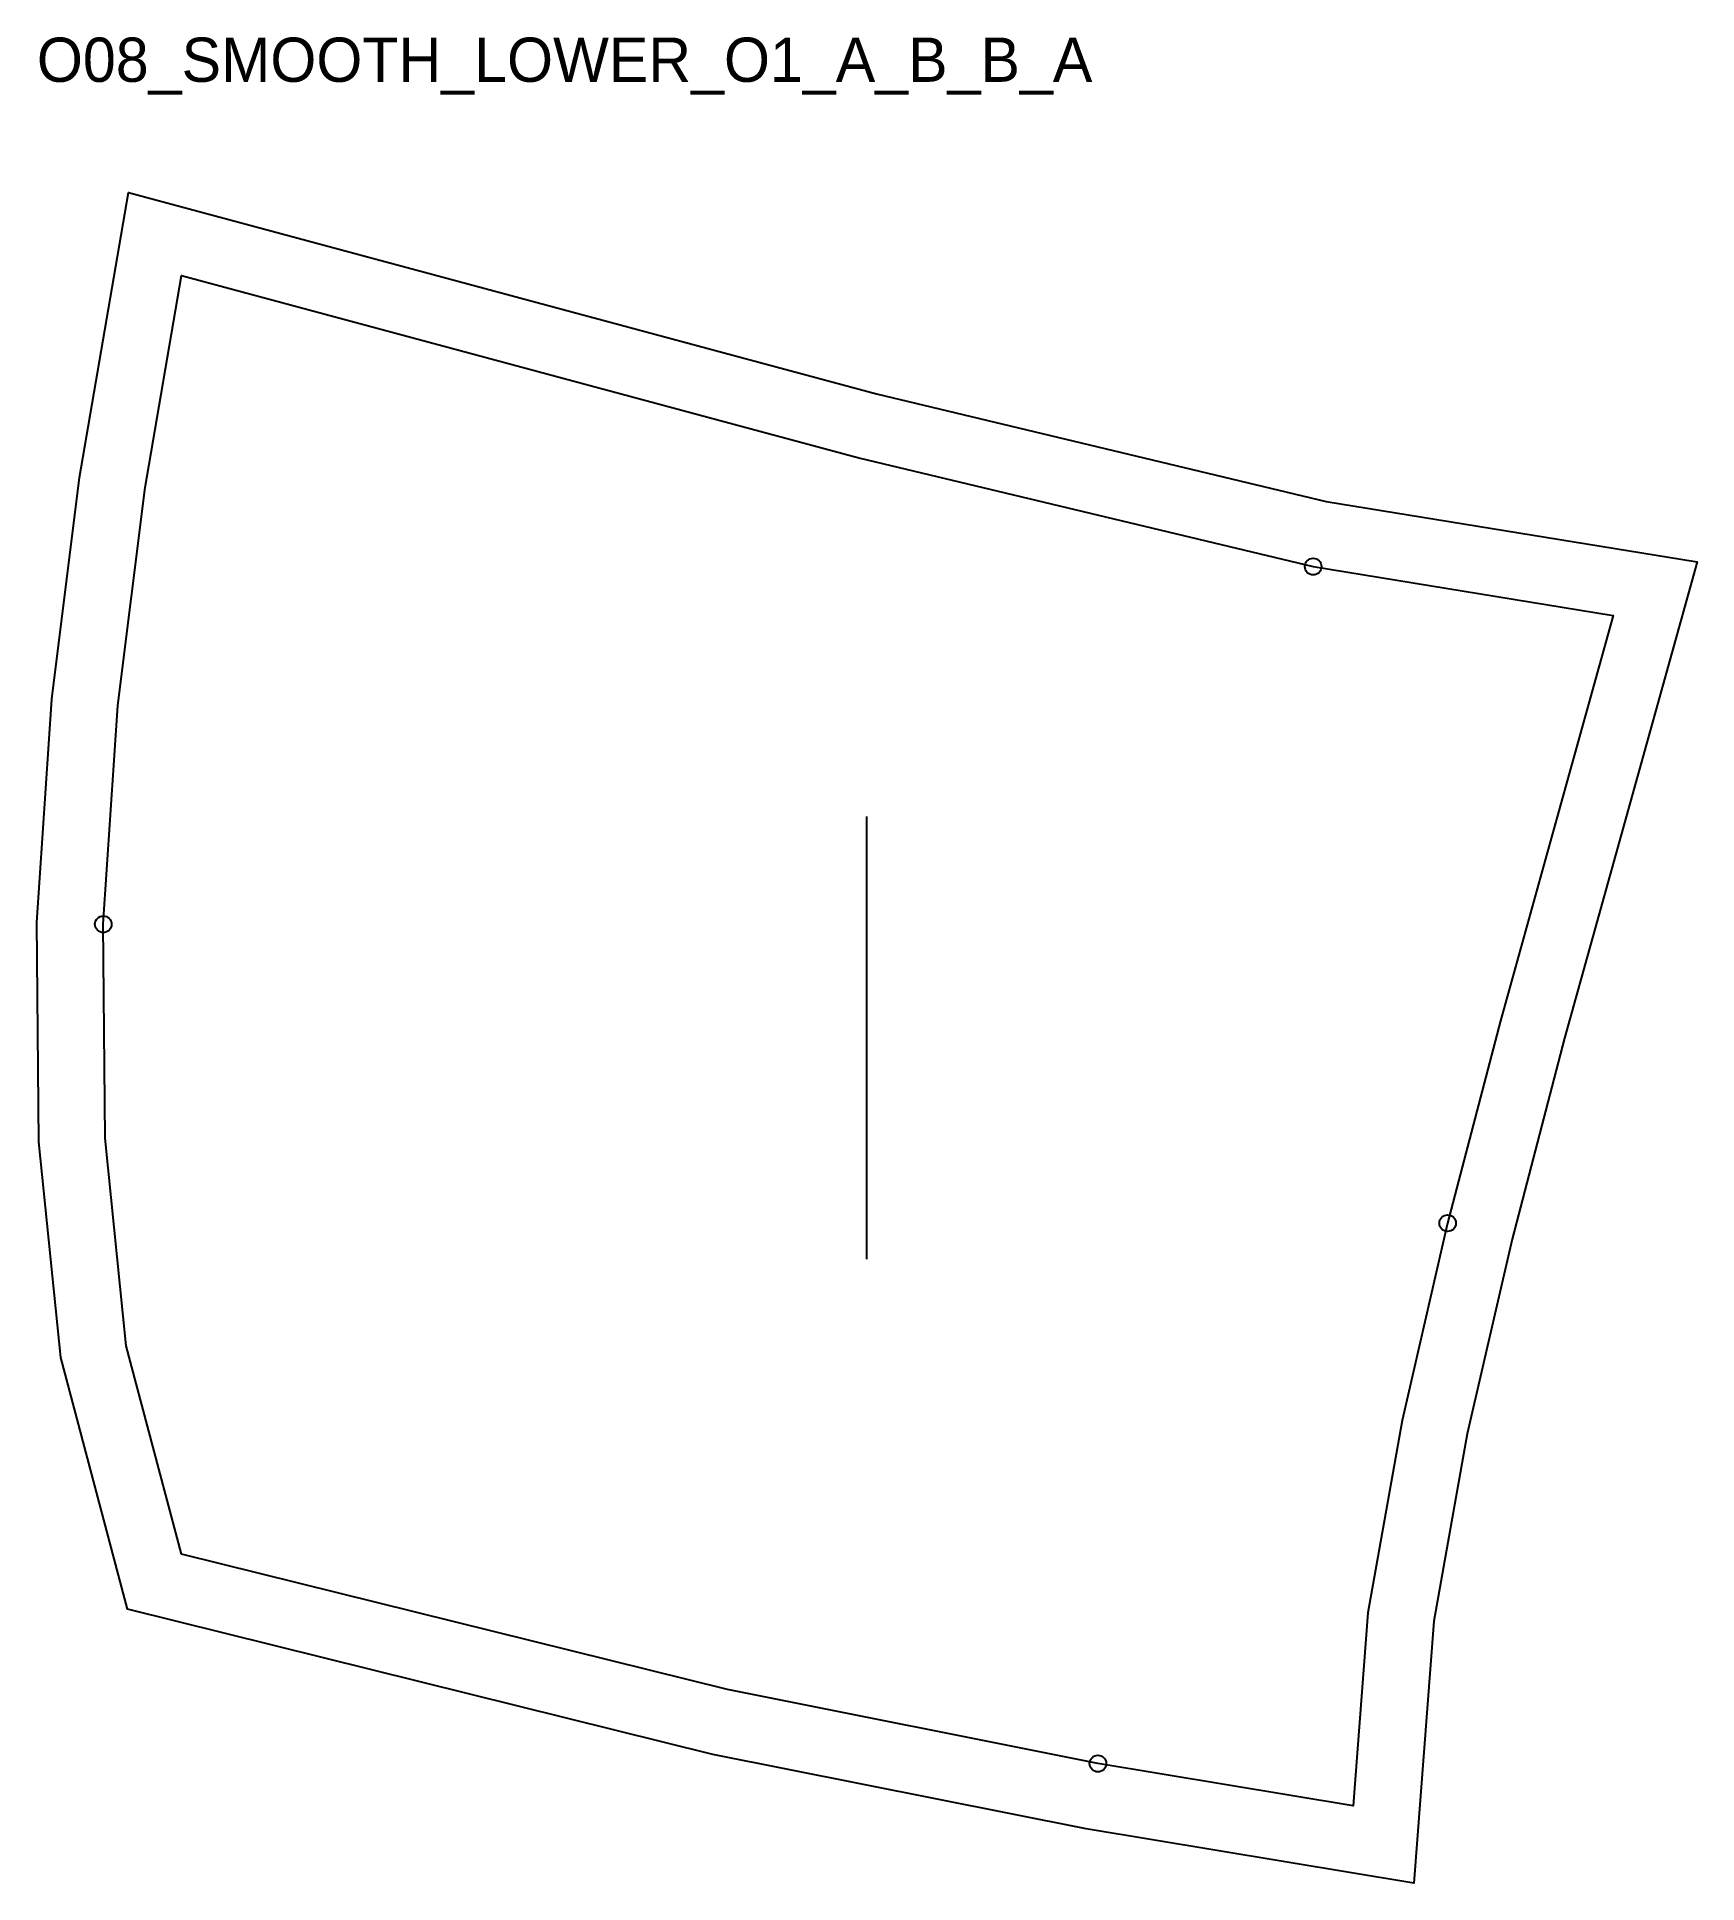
# Model space of a CAD drawing. Header units: millimetres. Extents: x -26 to 274, y -59 to 274.
import ezdxf

# ---------------------------------------------------------------- set-up
doc = ezdxf.new("R2010")
doc.units = ezdxf.units.MM
for name, color, linetype in [('CUT', 1, 'Continuous'), ('GRAIN', 3, 'Continuous'), ('ID', 7, 'Continuous'), ('NOTCH', 2, 'Continuous'), ('SEAM', 5, 'Continuous')]:
    doc.layers.add(name, color=color, linetype=linetype)

msp = doc.modelspace()

# ---------------------------------------------------------------- linework, layer by layer
at = {"layer": 'CUT'}
msp.add_lwpolyline([(-9.78, -9.94), (-21.84, 35.53), (-25.82, 74.51), (-26.16, 114.2), (-23.45, 154.52), (-18.45, 194.58), (-9.6, 246.12), (125.69, 209.75), (206.99, 190.29), (274.06, 179.34), (260.34, 130.04), (250.11, 93.27), (240.6, 56.96), (232.48, 21.76), (226.46, -12.08), (222.86, -59.44), (163.56, -49.65), (96.08, -36.19), (-9.78, -9.94)], close=True, dxfattribs=at)
at = {"layer": 'GRAIN'}
msp.add_line((123.95, 53.34), (123.95, 133.34), dxfattribs=at)
at = {"layer": 'NOTCH'}
for centre in [(204.63, 178.51), (-14.16, 113.85), (228.95, 59.83), (165.71, -37.84)]:
    msp.add_circle(centre, 1.5, dxfattribs=at)
at = {"layer": 'SEAM'}
msp.add_lwpolyline([(0, 0), (-10, 37.69), (-13.83, 75.17), (-14.16, 113.85), (-11.5, 153.37), (-6.58, 192.82), (0, 231.12), (122.73, 198.12), (204.63, 178.51), (258.91, 169.66), (248.78, 133.26), (238.53, 96.4), (228.95, 59.83), (220.72, 24.16), (214.54, -10.57), (211.89, -45.47), (165.71, -37.84), (98.7, -24.47)], close=True, dxfattribs=at)

# ---------------------------------------------------------------- texts
at = {"layer": 'ID'}
msp.add_text('O08_SMOOTH_LOWER_O1_A_B_B_A', height=8, dxfattribs=at).set_placement((-26.16, 266.12))

doc.saveas('drawing.dxf')
